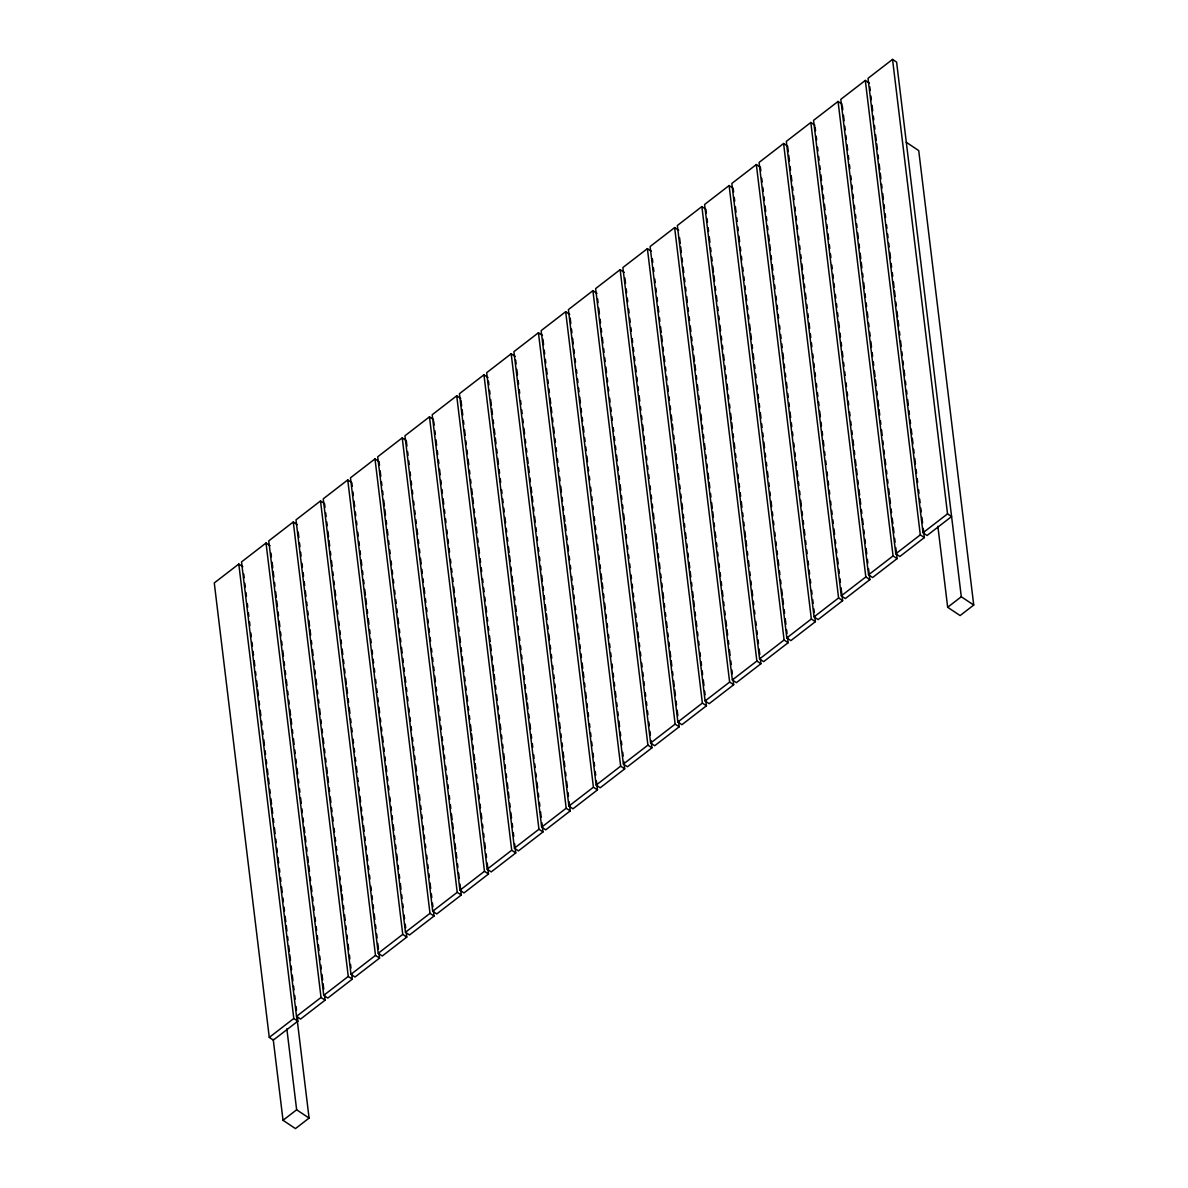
<?xml version="1.0" encoding="UTF-8"?>
<svg xmlns="http://www.w3.org/2000/svg" width="1188" height="1188" viewBox="0 0 1188 1188"><rect width="100%" height="100%" fill="white"/><g stroke="black" fill="none" stroke-linecap="round" stroke-linejoin="round"><path stroke-width="1.5" d="M242.842 566.735L238.788 564.033L214.271 582.952L269.275 1037.406L273.314 1040.109L297.832 1021.19L297.163 1015.666M270.077 545.708L266.023 543.005L241.52 561.924L296.51 1016.379L300.564 1019.081L325.081 1000.162L324.413 994.638M297.312 524.68L293.273 521.978L268.755 540.896L323.745 995.351L327.799 998.054L352.316 979.135L351.648 973.611M325.007 507.335L324.562 503.653L320.508 500.95L295.99 519.869L350.995 974.323L355.034 977.026L379.551 958.107L378.883 952.583M352.242 486.308L351.797 482.625L347.742 479.922L323.24 498.841L378.23 953.296L382.284 955.998L406.786 937.08L406.133 931.555M379.477 465.28L379.031 461.597L374.992 458.895L350.475 477.828L405.464 932.268L409.518 934.971L434.036 916.052L433.368 910.528M406.949 446.094L406.281 440.57L402.227 437.867L377.71 456.801L432.714 911.241L436.753 913.943L461.271 895.024L459.934 883.991M433.516 419.542L429.462 416.839L404.959 435.773L459.949 890.228L464.003 892.93L488.506 873.997L487.184 862.963M460.751 398.515L456.712 395.812L432.194 414.746L487.184 869.2L491.238 871.903L515.755 852.969L514.642 843.777M488.001 377.502L483.947 374.799L459.429 393.718L514.434 848.173L518.473 850.875L542.99 831.942L541.876 822.749M515.236 356.474L511.182 353.772L486.679 372.69L541.669 827.145L545.723 829.848L570.225 810.914L569.111 801.722M542.471 335.447L538.431 332.744L513.914 351.663L568.904 806.117L572.958 808.82L597.475 789.901L596.361 780.694M569.72 314.419L565.666 311.716L541.149 330.635L596.153 785.09L600.192 787.793L624.71 768.874L623.819 761.508M596.955 293.391L592.901 290.689L568.399 309.608L623.388 764.062L627.442 766.765L651.945 747.846L651.054 740.48M624.19 272.364L620.151 269.661L595.634 288.58L650.623 743.035L654.677 745.737L679.194 726.818L678.526 721.294M651.44 251.336L647.386 248.634L622.868 267.552L677.873 722.007L681.912 724.71L706.429 705.791L705.761 700.267M678.675 230.309L674.621 227.606L650.103 246.54L705.108 700.979L709.162 703.682L733.664 684.763L732.996 679.239M706.355 212.964L705.91 209.281L701.87 206.578L677.353 225.512L732.343 679.967L736.397 682.654L760.914 663.736L760.246 658.211M733.605 191.936L733.159 188.253L729.105 185.551L704.588 204.484L759.578 658.939L763.632 661.642L788.149 642.708L787.481 637.199M760.84 170.909L760.394 167.226L756.34 164.538L731.823 183.457L786.827 637.911L790.881 640.614L815.384 621.68L814.716 616.171M788.297 151.722L787.629 146.213L783.59 143.51L759.073 162.429L814.062 616.884L818.116 619.587L842.634 600.653L841.074 587.778M814.879 125.186L810.825 122.483L786.308 141.402L841.297 595.856L845.351 598.559L869.868 579.64L868.532 568.592M842.114 104.158L838.06 101.455L813.542 120.374L868.547 574.829L872.586 577.531L897.103 558.612L895.767 547.564M869.349 83.13L865.31 80.428L840.792 99.347L895.782 553.801L899.836 556.504L924.353 537.585L923.239 528.378M892.544 59.4L868.027 78.319L923.017 532.773L927.071 535.476L951.588 516.557L947.534 513.855L892.544 59.4L896.598 62.103L961.3 596.747L973.729 605.048L960.112 615.562L947.668 607.261L937.881 526.314M269.275 1037.406L293.792 1018.487L238.788 564.033M296.51 1016.379L321.027 997.46L266.023 543.005M323.745 995.351L348.262 976.432L293.273 521.978M350.995 974.323L375.497 955.404L320.508 500.95M378.23 953.296L402.747 934.377L347.742 479.922M405.464 932.268L429.982 913.349L374.992 458.895M432.714 911.241L457.217 892.322L402.227 437.867M459.949 890.228L484.466 871.294L429.462 416.839M487.184 869.2L511.701 850.266L456.712 395.812M514.434 848.173L538.936 829.239L483.947 374.799M541.669 827.145L566.186 808.226L511.182 353.772M568.904 806.117L593.421 787.199L538.431 332.744M596.153 785.09L620.656 766.171L565.666 311.716M623.388 764.062L647.906 745.143L592.901 290.689M650.623 743.035L675.14 724.116L620.151 269.661M677.873 722.007L702.375 703.088L647.386 248.634M705.108 700.979L729.625 682.061L674.621 227.606M732.343 679.967L756.86 661.033L701.87 206.578M759.578 658.939L784.095 640.005L729.105 185.551M786.827 637.911L811.345 618.978L756.34 164.538M814.062 616.884L838.58 597.95L783.59 143.51M841.297 595.856L865.814 576.937L810.825 122.483M868.547 574.829L893.064 555.91L838.06 101.455M895.782 553.801L920.299 534.882L865.31 80.428M923.017 532.773L947.534 513.855M296.837 1016.898L309.073 1118.086L295.456 1128.6L283.026 1120.299L296.644 1109.785L286.843 1028.838M947.668 607.261L961.3 596.747M906.295 142.293L918.725 150.594L973.729 605.048M920.299 534.882L924.353 537.585M893.064 555.91L897.103 558.612M865.814 576.937L869.868 579.64M838.58 597.95L842.634 600.653M811.345 618.978L815.384 621.68M784.095 640.005L788.149 642.708M756.86 661.033L760.914 663.736M729.625 682.061L733.664 684.763M702.375 703.088L706.429 705.791M675.14 724.116L679.194 726.818M647.906 745.143L651.945 747.846M620.656 766.171L624.71 768.874M593.421 787.199L597.475 789.901M566.186 808.226L570.225 810.914M538.936 829.239L542.99 831.942M511.701 850.266L515.755 852.969M484.466 871.294L488.506 873.997M457.217 892.322L461.271 895.024M429.982 913.349L434.036 916.052M402.747 934.377L406.786 937.08M375.497 955.404L379.551 958.107M348.262 976.432L352.316 979.135M321.027 997.46L325.081 1000.162M293.792 1018.487L297.832 1021.19M296.644 1109.785L309.073 1118.086M869.794 86.813L870.24 90.481M870.908 96.005L871.353 99.688M872.022 105.212L872.69 110.722M873.358 116.246L873.804 119.929M874.472 125.453L874.917 129.121M875.586 134.645L876.254 140.169M876.699 143.837L877.368 149.361M878.036 154.886L878.481 158.568M879.15 164.078L879.818 169.602M880.263 173.285L880.932 178.809M881.6 184.318L882.045 188.001M882.714 193.525L883.382 199.035M884.05 204.559L884.496 208.242M885.164 213.766L885.609 217.434M886.5 224.799L886.946 228.482M887.614 234.006L888.06 237.674M888.728 243.198L889.173 246.881M889.842 252.391L890.51 257.915M891.178 263.439L891.624 267.122M892.292 272.631L892.737 276.314M893.406 281.838L894.074 287.362M894.519 291.03L895.188 296.555M895.856 302.079L896.301 305.762M896.97 311.271L897.638 316.795M898.069 320.478L898.737 325.987M899.405 331.511L899.851 335.194M900.519 340.718L901.187 346.228M901.855 351.752L902.301 355.435M902.969 360.944L903.415 364.627M904.083 370.151L904.751 375.675M905.419 381.185L905.865 384.867M906.533 390.392L906.979 394.074M907.647 399.584L908.315 405.108M908.983 410.632L909.429 414.315M910.097 419.824L910.543 423.507M911.211 429.031L911.879 434.541M912.325 438.224L912.993 443.748M913.661 449.272L914.107 452.94M914.775 458.464L915.443 463.988M916.111 469.498L916.557 473.18M917.225 478.705L917.671 482.387M918.562 489.738L919.007 493.421M919.675 498.945L920.121 502.628M920.789 508.137L921.235 511.82M921.903 517.344L922.571 522.869M842.337 105.999L842.782 109.667M843.45 115.191L844.119 120.716M844.787 126.24L845.232 129.908M845.901 135.432L846.346 139.115M847.014 144.639L847.683 150.148M848.351 155.673L848.796 159.355M849.465 164.865L849.91 168.548M850.801 175.913L851.247 179.596M851.915 185.105L852.36 188.788M853.029 194.312L853.474 197.995M854.365 205.346L854.811 209.029M855.479 214.553L855.924 218.221M856.593 223.745L857.038 227.428M857.706 232.952L858.375 238.461M859.043 243.986L859.488 247.668M860.142 253.193L860.81 258.702M861.255 262.385L861.924 267.909M862.592 273.418L863.037 277.101M863.706 282.625L864.374 288.149M865.042 293.659L865.488 297.342M866.156 302.866L866.601 306.549M867.27 312.058L867.938 317.582M868.606 323.106L869.052 326.774M869.72 332.298L870.165 335.981M870.834 341.505L871.502 347.015M872.17 352.539L872.616 356.222M873.284 361.746L873.729 365.414M874.398 370.938L875.066 376.462M875.511 380.145L876.18 385.654M876.848 391.179L877.293 394.861M877.962 400.371L878.63 405.895M879.075 409.578L879.744 415.102M880.412 420.611L880.857 424.294M881.526 429.818L882.194 435.328M882.862 440.852L883.308 444.535M883.976 450.059L884.421 453.727M885.09 459.251L885.758 464.775M886.426 470.3L886.872 473.967M887.54 479.492L887.985 483.174M888.654 488.684L889.322 494.208M889.767 497.891L890.436 503.415M891.104 508.924L891.549 512.607M892.218 518.131L892.886 523.656M893.317 527.324L893.985 532.848M894.653 538.372L895.099 542.055M815.102 127.027L815.547 130.695M816.215 136.219L816.661 139.902M817.552 147.253L817.997 150.935M818.666 156.46L819.111 160.142M819.779 165.652L820.225 169.335M820.893 174.859L821.547 180.383M822.215 185.892L822.66 189.575M823.329 195.099L823.774 198.782M824.442 204.291L825.111 209.816M825.779 215.34L826.224 219.008M826.893 224.532L827.338 228.215M828.006 233.739L828.675 239.248M829.343 244.773L829.788 248.455M830.457 253.98L830.902 257.648M831.793 265.013L832.239 268.696M832.907 274.205L833.352 277.888M834.021 283.412L834.466 287.095M835.357 294.446L835.803 298.129M836.471 303.653L836.916 307.336M837.585 312.845L838.03 316.528M838.698 322.052L839.367 327.561M840.035 333.086L840.48 336.768M841.149 342.293L841.594 345.96M842.262 351.485L842.931 357.009M843.599 362.533L844.044 366.201M844.713 371.725L845.158 375.408M846.049 382.759L846.495 386.442M847.163 391.966L847.608 395.649M848.277 401.158L848.722 404.841M849.613 412.206L850.059 415.889M850.727 421.398L851.172 425.081M851.841 430.605L852.286 434.288M852.954 439.798L853.623 445.322M854.291 450.846L854.736 454.514M855.39 460.038L856.058 465.562M856.503 469.245L857.172 474.755M857.84 480.279L858.285 483.962M858.954 489.486L859.622 494.995M860.067 498.678L860.736 504.202M861.404 509.711L861.849 513.394M862.518 518.918L863.186 524.443M863.854 529.952L864.3 533.635M864.968 539.159L865.413 542.842M866.082 548.351L866.75 553.875M867.418 559.399L867.864 563.067M788.743 155.405L789.411 160.929M790.079 166.439L790.525 170.122M791.193 175.646L791.861 181.17M792.53 186.679L792.975 190.362M793.643 195.886L794.089 199.569M794.98 206.92L795.425 210.603M796.094 216.127L796.539 219.81M797.207 225.319L797.653 229.002M798.544 236.367L798.989 240.035M799.658 245.56L800.103 249.242M800.771 254.767L801.217 258.435M801.885 263.959L802.553 269.483M803.222 274.992L803.667 278.675M804.335 284.199L804.781 287.882M805.449 293.391L806.117 298.916M806.786 304.44L807.231 308.123M807.899 313.632L808.345 317.315M809.013 322.839L809.681 328.363M810.35 333.873L810.795 337.555M811.463 343.08L811.909 346.748M812.8 354.113L813.245 357.796M813.914 363.32L814.359 366.988M815.027 372.512L815.473 376.195M816.364 383.546L816.795 387.229M817.463 392.753L817.908 396.436M818.577 401.945L819.022 405.628M819.69 411.152L820.359 416.676M821.027 422.186L821.472 425.868M822.141 431.393L822.586 435.075M823.254 440.585L823.923 446.109M824.591 451.633L825.036 455.301M825.705 460.825L826.15 464.508M827.041 471.874L827.487 475.542M828.155 481.066L828.6 484.749M829.269 490.273L829.714 493.941M830.605 501.306L831.051 504.989M831.719 510.498L832.164 514.181M832.833 519.705L833.278 523.388M833.946 528.898L834.615 534.422M835.283 539.946L835.728 543.629M836.397 549.138L836.842 552.821M837.51 558.345L838.179 563.855M838.847 569.379L839.292 573.062M839.961 578.586L840.406 582.254M761.731 178.274L762.176 181.957M762.845 187.466L763.29 191.149M763.958 196.673L764.404 200.356M765.072 205.866L765.74 211.39M766.409 216.914L766.854 220.597M767.522 226.106L767.968 229.789M768.636 235.313L769.304 240.822M769.75 244.505L770.418 250.029M771.086 255.554L771.532 259.222M772.2 264.746L772.868 270.27M773.537 275.779L773.982 279.462M774.65 284.986L775.096 288.669M775.987 296.02L776.432 299.703M777.101 305.227L777.546 308.91M778.214 314.419L778.645 318.102M779.536 325.467L779.981 329.15M780.65 334.66L781.095 338.342M781.763 343.867L782.209 347.549M782.877 353.059L783.545 358.583M784.214 364.107L784.659 367.775M785.327 373.299L785.773 376.982M786.441 382.506L787.109 388.016M787.778 393.54L788.223 397.223M788.891 402.732L789.337 406.415M790.005 411.939L790.673 417.463M791.342 422.973L791.787 426.655M792.455 432.18L792.901 435.862M793.792 443.213L794.237 446.896M794.906 452.42L795.351 456.103M796.019 461.612L796.465 465.295M797.133 470.819L797.801 476.329M798.47 481.853L798.915 485.536M799.583 491.06L800.029 494.728M800.697 500.252L801.365 505.776M802.034 511.286L802.479 514.968M803.147 520.493L803.593 524.175M804.261 529.685L804.929 535.209M805.598 540.733L806.043 544.416M806.711 549.925L807.157 553.608M808.048 560.974L808.493 564.656M809.162 570.166L809.607 573.849M810.275 579.373L810.721 583.041M811.612 590.406L812.043 594.089M812.711 599.613L813.156 603.281M813.825 608.805L814.27 612.488M734.273 197.46L734.719 201.143M735.387 206.653L736.055 212.177M736.723 217.701L737.169 221.384M737.837 226.893L738.283 230.576M738.951 236.1L739.619 241.609M740.287 247.134L740.718 250.817M741.386 256.341L741.832 260.009M742.723 267.374L743.168 271.057M743.837 276.581L744.282 280.249M744.95 285.773L745.396 289.456M746.064 294.966L746.732 300.49M747.401 306.014L747.846 309.697M748.514 315.206L748.96 318.889M749.628 324.413L750.296 329.937M750.742 333.605L751.41 339.129M752.078 344.654L752.524 348.336M753.192 353.846L753.86 359.37M754.529 364.894L754.974 368.562M755.642 374.086L756.088 377.769M756.979 385.12L757.424 388.803M758.093 394.327L758.538 398.01M759.206 403.519L759.652 407.202M760.32 412.726L760.988 418.25M761.657 423.76L762.102 427.442M762.77 432.967L763.216 436.649M763.884 442.159L764.552 447.683M765.221 453.207L765.666 456.89M766.334 462.399L766.78 466.082M767.448 471.606L768.116 477.116M768.785 482.64L769.23 486.323M769.898 491.847L770.344 495.515M771.012 501.039L771.68 506.563M772.349 512.073L772.794 515.755M773.462 521.28L773.893 524.962M774.784 532.313L775.229 535.996M775.898 541.52L776.343 545.203M777.011 550.712L777.457 554.395M778.125 559.919L778.793 565.443M779.462 570.953L779.907 574.636M780.575 580.16L781.021 583.843M781.689 589.352L782.357 594.876M782.803 598.559L783.471 604.068M784.139 609.593L784.585 613.275M785.253 618.8L785.921 624.309M786.59 629.833L787.035 633.516M707.023 218.488L707.469 222.171M708.137 227.68L708.583 231.363M709.251 236.887L709.919 242.397M710.587 247.921L711.033 251.604M711.701 257.128L712.147 260.796M712.815 266.32L713.483 271.844M713.929 275.527L714.597 281.036M715.265 286.56L715.711 290.243M716.379 295.767L717.047 301.277M717.715 306.801L718.161 310.484M718.829 315.993L719.275 319.676M719.943 325.2L720.611 330.724M721.279 336.234L721.725 339.917M722.393 345.441L722.839 349.124M723.507 354.633L724.175 360.157M724.843 365.681L725.289 369.349M725.957 374.873L726.403 378.556M727.071 384.08L727.739 389.59M728.407 395.114L728.853 398.797M729.521 404.321L729.967 407.989M730.635 413.513L731.303 419.037M731.749 422.705L732.417 428.229M733.085 433.754L733.531 437.436M734.199 442.946L734.867 448.47M735.535 453.994L735.966 457.677M736.634 463.186L737.08 466.869M737.971 474.235L738.416 477.903M739.085 483.427L739.53 487.11M740.198 492.634L740.644 496.302M741.312 501.826L741.98 507.35M742.649 512.874L743.094 516.542M743.762 522.067L744.208 525.749M744.876 531.259L745.544 536.783M745.99 540.466L746.658 545.99M747.326 551.499L747.772 555.182M748.44 560.706L749.108 566.231M749.777 571.74L750.222 575.423M750.89 580.947L751.336 584.63M752.004 590.139L752.672 595.663M753.341 601.187L753.786 604.855M754.454 610.38L754.9 614.062M755.791 621.428L756.236 625.096M756.904 630.62L757.35 634.303M758.018 639.812L758.464 643.495M759.132 649.019L759.8 654.543M679.566 237.674L680.234 243.184M680.679 246.866L681.348 252.391M682.016 257.915L682.461 261.583M683.13 267.107L683.798 272.631M684.466 278.155L684.912 281.823M685.58 287.348L686.025 291.03M686.694 296.555L687.362 302.064M688.03 307.588L688.476 311.271M689.144 316.78L689.589 320.463M690.258 325.987L690.926 331.511M691.594 337.021L692.04 340.704M692.708 346.228L693.153 349.911M693.822 355.42L694.49 360.944M694.935 364.627L695.604 370.136M696.272 375.66L696.717 379.343M697.386 384.867L698.039 390.377M698.707 395.901L699.153 399.584M699.821 405.108L700.267 408.776M700.935 414.3L701.603 419.824M702.271 425.334L702.717 429.017M703.385 434.541L703.831 438.224M704.499 443.733L705.167 449.257M705.835 454.781L706.281 458.464M706.949 463.973L707.395 467.656M708.063 473.18L708.731 478.69M709.177 482.373L709.845 487.897M710.513 493.421L710.959 497.089M711.627 502.613L712.295 508.137M712.741 511.82L713.409 517.329M714.077 522.854L714.523 526.536M715.191 532.061L715.859 537.57M716.527 543.094L716.973 546.777M717.641 552.286L718.087 555.969M718.978 563.335L719.423 567.018M720.091 572.527L720.537 576.21M721.205 581.734L721.651 585.417M722.319 590.926L722.987 596.45M723.655 601.974L724.101 605.642M724.769 611.167L725.215 614.849M725.883 620.374L726.551 625.883M726.997 629.566L727.665 635.09M728.333 640.614L728.779 644.282M729.447 649.806L730.115 655.331M730.783 660.84L731.214 664.523M731.882 670.047L732.328 673.73M652.331 258.702L652.776 262.37M653.445 267.894L653.89 271.577M654.781 278.942L655.227 282.61M655.895 288.135L656.34 291.817M657.009 297.342L657.454 301.01M658.122 306.534L658.791 312.058M659.444 317.567L659.889 321.25M660.558 326.774L661.226 332.298M661.671 335.966L662.34 341.491M663.008 347.015L663.453 350.698M664.122 356.207L664.79 361.731M665.458 367.255L665.904 370.923M666.572 376.448L667.017 380.13M667.686 385.654L668.354 391.164M669.022 396.688L669.468 400.371M670.136 405.895L670.581 409.563M671.25 415.087L671.918 420.611M672.363 424.294L673.032 429.804M673.7 435.328L674.145 439.011M674.814 444.52L675.482 450.044M675.927 453.727L676.596 459.251M677.264 464.76L677.709 468.443M678.378 473.967L679.046 479.477M679.714 485.001L680.16 488.684M680.828 494.208L681.273 497.876M681.942 503.4L682.61 508.924M683.278 514.449L683.724 518.116M684.392 523.641L684.837 527.324M685.506 532.848L686.174 538.357M686.842 543.881L687.288 547.564M687.956 553.073L688.401 556.756M689.07 562.28L689.738 567.805M690.183 571.473L690.852 576.997M691.52 582.521L691.965 586.204M692.634 591.713L693.287 597.237M693.733 600.92L694.401 606.429M695.069 611.954L695.515 615.636M696.183 621.161L696.851 626.67M697.519 632.194L697.965 635.877M698.633 641.401L699.079 645.069M699.97 652.435L700.415 656.118M701.083 661.627L701.529 665.31M702.197 670.834L702.643 674.517M703.311 680.026L703.979 685.55M704.647 691.074L705.093 694.757M624.858 277.888L625.527 283.397M626.195 288.922L626.64 292.604M627.309 298.129L627.754 301.797M628.645 309.162L629.091 312.845M629.759 318.354L630.204 322.037M630.873 327.561L631.318 331.244M632.209 338.595L632.655 342.278M633.323 347.802L633.768 351.485M634.437 356.994L634.882 360.677M635.55 366.201L636.219 371.725M636.887 377.235L637.332 380.917M638.001 386.442L638.446 390.11M639.114 395.634L639.783 401.158M640.451 406.682L640.896 410.35M641.565 415.874L642.01 419.557M642.678 425.081L643.347 430.591M644.015 436.115L644.46 439.798M645.129 445.307L645.574 448.99M646.465 456.355L646.911 460.038M647.579 465.548L648.024 469.23M648.693 474.755L649.138 478.437M650.029 485.788L650.475 489.471M651.143 494.995L651.588 498.663M652.257 504.187L652.702 507.87M653.37 513.394L654.039 518.904M654.692 524.428L655.137 528.111M655.806 533.635L656.474 539.144M656.919 542.827L657.588 548.351M658.256 553.86L658.701 557.543M659.37 563.067L660.038 568.592M660.706 574.101L661.152 577.784M661.82 583.308L662.265 586.991M662.934 592.5L663.602 598.024M664.27 603.549L664.716 607.216M665.384 612.741L665.829 616.424M666.498 621.948L667.166 627.457M667.834 632.981L668.28 636.664M668.948 642.188L669.393 645.856M670.062 651.38L670.73 656.905M671.175 660.587L671.844 666.097M672.512 671.621L672.957 675.304M673.626 680.813L674.294 686.337M674.739 690.02L675.408 695.544M676.076 701.054L676.521 704.736M677.19 710.261L677.858 715.77M597.623 298.916L598.069 302.584M598.737 308.108L599.405 313.632M600.074 319.141L600.519 322.824M601.187 328.348L601.633 332.031M602.301 337.541L602.969 343.065M603.638 348.589L604.083 352.272M604.751 357.781L605.197 361.464M605.865 366.988L606.533 372.512M607.202 378.022L607.647 381.704M608.315 387.229L608.761 390.911M609.652 398.262L610.097 401.945M610.766 407.469L611.211 411.137M611.879 416.661L612.325 420.344M613.216 427.695L613.661 431.378M614.33 436.902L614.775 440.585M615.443 446.094L615.889 449.777M616.542 455.301L617.211 460.825M617.879 466.335L618.324 470.017M618.993 475.542L619.438 479.224M620.106 484.734L620.775 490.258M621.443 495.782L621.888 499.465M622.557 504.974L623.002 508.657M623.67 514.181L624.339 519.691M625.007 525.215L625.452 528.898M626.121 534.422L626.566 538.09M627.457 545.455L627.903 549.138M628.571 554.648L629.016 558.33M629.685 563.855L630.13 567.537M631.021 574.888L631.467 578.571M632.135 584.095L632.58 587.778M633.249 593.287L633.694 596.97M634.362 602.494L635.031 608.018M635.699 613.528L636.144 617.211M636.813 622.735L637.258 626.403M637.926 631.927L638.595 637.451M639.263 642.975L639.708 646.643M640.377 652.167L640.822 655.85M641.713 663.201L642.159 666.884M642.827 672.408L643.272 676.091M643.941 681.6L644.386 685.283M645.277 692.649L645.723 696.331M646.391 701.841L646.836 705.524M647.505 711.048L647.95 714.731M648.841 722.081L649.287 725.764M649.94 731.288L650.385 734.956M570.166 318.102L570.834 323.611M571.502 329.135L571.948 332.818M572.616 338.328L573.284 343.852M573.952 349.376L574.398 353.059M575.066 358.568L575.512 362.251M576.403 369.617L576.848 373.299M577.516 378.809L577.962 382.491M578.615 388.016L579.061 391.698M579.729 397.208L580.397 402.732M581.066 408.256L581.511 411.924M582.179 417.448L582.625 421.131M583.293 426.655L583.961 432.165M584.63 437.689L585.075 441.372M585.743 446.881L586.189 450.564M586.857 456.088L587.525 461.612M588.194 467.122L588.639 470.804M589.307 476.329L589.753 480.011M590.644 487.362L591.089 491.045M591.758 496.569L592.203 500.252M592.871 505.761L593.317 509.444M594.208 516.81L594.653 520.478M595.322 526.002L595.767 529.685M596.435 535.209L596.881 538.877M597.549 544.401L598.217 549.925M598.886 555.435L599.331 559.117M599.999 564.642L600.445 568.324M601.113 573.834L601.781 579.358M602.227 583.041L602.895 588.565M603.563 594.074L604.009 597.757M604.677 603.281L605.345 608.805M606.014 614.315L606.459 617.998M607.127 623.522L607.573 627.205M608.464 634.555L608.909 638.238M609.578 643.762L610.023 647.43M610.691 652.955L611.137 656.637M612.013 663.988L612.459 667.671M613.127 673.195L613.572 676.878M614.241 682.387L614.686 686.07M615.354 691.594L616.023 697.118M616.691 702.628L617.136 706.311M617.805 711.835L618.25 715.518M618.918 721.027L619.587 726.551M620.255 732.075L620.7 735.758M621.369 741.267L621.814 744.95M622.705 752.316L623.151 755.984M542.916 339.129L543.584 344.639M544.253 350.163L544.698 353.846M545.366 359.355L545.812 363.038M546.48 368.562L547.148 374.086M547.817 379.596L548.262 383.279M548.93 388.803L549.376 392.486M550.044 397.995L550.712 403.519M551.158 407.202L551.826 412.711M552.494 418.235L552.94 421.918M553.608 427.442L554.276 432.952M554.945 438.476L555.39 442.159M556.058 447.683L556.504 451.351M557.395 458.716L557.84 462.399M558.509 467.909L558.954 471.591M559.622 477.116L560.068 480.798M560.736 486.308L561.404 491.832M562.072 497.356L562.518 501.039M563.186 506.548L563.632 510.231M564.3 515.755L564.968 521.265M565.414 524.947L566.082 530.472M566.75 535.996L567.196 539.664M567.864 545.188L568.532 550.712M569.201 556.236L569.646 559.904M570.314 565.429L570.76 569.111M571.651 576.462L572.096 580.145M572.764 585.669L573.21 589.352M573.863 594.861L574.309 598.544M575.2 605.91L575.645 609.593M576.314 615.102L576.759 618.785M577.427 624.309L577.873 627.992M578.541 633.501L579.209 639.025M579.878 644.549L580.323 648.217M580.991 653.742L581.437 657.424M582.105 662.949L582.773 668.458M583.219 672.141L583.887 677.665M584.555 683.174L585.001 686.857M585.669 692.381L586.337 697.905M587.006 703.415L587.451 707.098M588.119 712.622L588.565 716.305M589.456 723.655L589.901 727.338M590.57 732.862L591.015 736.545M591.683 742.055L592.129 745.737M593.02 753.103L593.465 756.771M594.134 762.295L594.579 765.978M595.247 771.502L595.693 775.17M515.681 360.142L516.127 363.825M516.795 369.349L517.463 374.873M518.131 380.383L518.577 384.066M519.245 389.59L519.691 393.273M520.582 400.623L521.027 404.306M521.695 409.83L522.141 413.498M522.809 419.022L523.255 422.705M523.923 428.229L524.591 433.739M525.259 439.263L525.705 442.946M526.373 448.47L526.819 452.138M527.487 457.662L528.155 463.186M528.601 466.869L529.269 472.379M529.937 477.903L530.383 481.586M531.051 487.095L531.719 492.619M532.165 496.302L532.833 501.826M533.501 507.335L533.947 511.018M534.615 516.542L535.283 522.052M535.937 527.576L536.382 531.259M537.05 536.783L537.496 540.451M538.387 547.817L538.832 551.499M539.501 557.024L539.946 560.691M540.614 566.216L541.06 569.898M541.728 575.423L542.396 580.932M543.065 586.456L543.51 590.139M544.178 595.648L544.624 599.331M545.292 604.855L545.96 610.38M546.406 614.048L547.074 619.572M547.742 625.096L548.188 628.779M548.856 634.288L549.524 639.812M550.192 645.336L550.638 649.004M551.306 654.529L551.752 658.211M552.643 665.577L553.088 669.245M553.756 674.769L554.202 678.452M554.87 683.976L555.316 687.644M556.207 695.01L556.652 698.692M557.321 704.202L557.766 707.885M558.434 713.409L558.88 717.092M559.548 722.601L560.216 728.125M560.885 733.649L561.33 737.332M561.998 742.842L562.444 746.524M563.112 752.049L563.78 757.558M564.226 761.241L564.894 766.765M565.562 772.289L566.008 775.957M566.676 781.481L567.344 787.005M568.013 792.53L568.458 796.198M488.446 381.17L488.892 384.853M489.56 390.377L490.005 394.06M490.674 399.569L491.342 405.093M491.787 408.776L492.456 414.285M493.124 419.81L493.569 423.492M494.238 429.017L494.906 434.526M495.351 438.209L496.02 443.733M496.688 449.257L497.133 452.925M497.787 458.449L498.455 463.973M499.123 469.483L499.569 473.166M500.237 478.69L500.683 482.373M501.574 489.723L502.019 493.406M502.687 498.93L503.133 502.613M503.801 508.122L504.247 511.805M504.915 517.329L505.583 522.839M506.251 528.363L506.697 532.046M507.365 537.57L507.811 541.238M508.479 546.762L509.147 552.286M509.593 555.969L510.261 561.479M510.929 567.003L511.375 570.686M512.043 576.21L512.711 581.719M513.157 585.402L513.825 590.926M514.493 596.435L514.939 600.118M515.607 605.642L516.275 611.167M516.943 616.676L517.389 620.359M518.057 625.883L518.503 629.566M519.394 636.917L519.839 640.599M520.507 646.124L520.953 649.791M521.621 655.316L522.067 658.998M522.735 664.523L523.403 670.032M524.071 675.556L524.517 679.239M525.185 684.763L525.631 688.431M526.299 693.955L526.967 699.48M527.413 703.162L528.081 708.672M528.749 714.196L529.195 717.879M529.863 723.388L530.531 728.912M531.185 734.436L531.63 738.119M532.298 743.629L532.744 747.311M533.635 754.677L534.08 758.345M534.749 763.869L535.194 767.552M535.862 773.076L536.308 776.744M536.976 782.268L537.644 787.793M538.312 793.317L538.758 796.985M539.426 802.509L539.872 806.192M540.54 811.716L541.208 817.225M460.974 400.356L461.642 405.88M462.087 409.563L462.756 415.087M463.424 420.597L463.869 424.279M464.538 429.804L465.206 435.313M465.874 440.837L466.32 444.52M466.988 450.044L467.433 453.712M468.102 459.236L468.77 464.76M469.438 470.27L469.884 473.953M470.552 479.477L470.997 483.16M471.666 488.669L472.334 494.193M472.779 497.876L473.448 503.4M474.116 508.91L474.561 512.592M475.23 518.116L475.898 523.641M476.343 527.309L477.012 532.833M477.68 538.357L478.125 542.04M478.794 547.549L479.462 553.073M480.13 558.598L480.576 562.266M481.244 567.79L481.689 571.473M482.58 578.823L483.026 582.506M483.694 588.03L484.14 591.713M484.808 597.222L485.253 600.905M485.922 606.429L486.59 611.954M487.258 617.463L487.704 621.146M488.372 626.67L488.817 630.353M489.486 635.862L490.154 641.386M490.599 645.069L491.268 650.593M491.936 656.103L492.381 659.786M493.035 665.31L493.703 670.819M494.149 674.502L494.817 680.026M495.485 685.55L495.931 689.218M496.599 694.742L497.267 700.267M497.935 705.776L498.381 709.459M499.049 714.983L499.495 718.666M500.163 724.175L500.831 729.699M501.499 735.224L501.945 738.906M502.613 744.416L503.059 748.098M503.727 753.623L504.395 759.132M505.063 764.656L505.509 768.339M506.177 773.863L506.623 777.531M507.291 783.055L507.959 788.58M508.405 792.262L509.073 797.772M509.741 803.296L510.187 806.979M510.855 812.503L511.523 818.012M512.191 823.536L512.637 827.219M513.305 832.729L513.751 836.411M433.739 421.384L434.184 425.066M434.853 430.591L435.298 434.273M435.966 439.783L436.635 445.307M437.303 450.831L437.748 454.499M438.417 460.023L438.862 463.706M439.53 469.23L440.199 474.74M440.867 480.264L441.312 483.947M441.981 489.456L442.426 493.139M443.094 498.663L443.763 504.187M444.431 509.697L444.876 513.379M445.545 518.904L445.99 522.586M446.881 529.937L447.327 533.62M447.995 539.144L448.44 542.827M449.109 548.336L449.554 552.019M450.445 559.385L450.891 563.053M451.559 568.577L452.004 572.26M452.673 577.784L453.118 581.452M453.786 586.976L454.44 592.5M455.108 598.01L455.553 601.692M456.222 607.216L456.89 612.741M457.335 616.409L458.004 621.933M458.672 627.457L459.117 631.14M459.786 636.649L460.454 642.173M461.122 647.698L461.568 651.38M462.236 656.89L462.681 660.573M463.35 666.097L464.018 671.606M464.686 677.13L465.132 680.813M465.8 686.337L466.245 690.005M466.914 695.529L467.582 701.054M468.25 706.563L468.696 710.246M469.364 715.77L469.809 719.453M470.478 724.962L471.146 730.486M471.591 734.169L472.26 739.693M472.928 745.203L473.373 748.886M474.042 754.41L474.71 759.934M475.155 763.602L475.824 769.126M476.492 774.65L476.937 778.333M477.606 783.842L478.274 789.367M478.942 794.891L479.388 798.559M480.056 804.083L480.501 807.766M481.17 813.29L481.838 818.799M482.506 824.324L482.952 828.006M483.62 833.516L484.065 837.198M484.734 842.723L485.402 848.247M486.07 853.756L486.516 857.439M407.618 451.618L408.063 455.286M408.731 460.81L409.177 464.493M410.068 471.859L410.513 475.527M411.182 481.051L411.627 484.734M412.295 490.258L412.741 493.926M413.632 501.291L414.077 504.974M414.746 510.484L415.191 514.166M415.859 519.691L416.29 523.373M416.958 528.883L417.627 534.407M418.295 539.931L418.74 543.614M419.409 549.123L419.854 552.806M420.522 558.33L421.191 563.84M421.859 569.364L422.304 573.047M422.973 578.571L423.418 582.239M424.086 587.763L424.755 593.287M425.423 598.797L425.868 602.479M426.537 608.004L426.982 611.686M427.873 619.037L428.319 622.72M428.987 628.244L429.432 631.927M430.101 637.436L430.546 641.119M431.437 648.485L431.883 652.167M432.551 657.677L432.996 661.36M433.665 666.884L434.11 670.567M434.778 676.076L435.447 681.6M436.115 687.124L436.56 690.792M437.229 696.317L437.674 699.999M438.342 705.524L439.011 711.033M439.679 716.557L440.124 720.24M440.793 725.749L441.238 729.432M442.129 736.798L442.575 740.48M443.243 745.99L443.688 749.673M444.357 755.197L444.802 758.88M445.693 766.23L446.139 769.913M446.807 775.437L447.252 779.12M447.921 784.629L448.366 788.312M449.257 795.678L449.688 799.346M450.356 804.87L450.801 808.553M451.47 814.077L452.138 819.586M452.583 823.269L453.252 828.793M453.92 834.303L454.365 837.986M455.034 843.51L455.702 849.034M456.147 852.702L456.816 858.226M457.484 863.75L457.929 867.433M458.598 872.942L459.266 878.467M380.145 470.804L380.813 476.314M381.482 481.838L381.927 485.521M382.595 491.045L383.041 494.713M383.709 500.237L384.377 505.761M384.823 509.444L385.491 514.953M386.159 520.478L386.605 524.16M387.273 529.67L387.941 535.194M388.61 540.718L389.055 544.401M389.723 549.91L390.169 553.593M391.06 560.959L391.505 564.627M392.174 570.151L392.619 573.834M393.287 579.358L393.733 583.026M394.624 590.391L395.069 594.074M395.738 599.598L396.183 603.266M396.851 608.791L397.297 612.473M397.965 617.998L398.633 623.507M399.302 629.031L399.747 632.714M400.415 638.223L400.861 641.906M401.529 647.43L402.197 652.955M402.866 658.464L403.311 662.147M403.979 667.671L404.425 671.354M405.093 676.863L405.761 682.387M406.43 687.911L406.875 691.579M407.543 697.104L407.989 700.786M408.88 708.152L409.325 711.82M409.994 717.344L410.439 721.027M411.107 726.551L411.538 730.219M412.429 737.585L412.875 741.267M413.543 746.777L413.988 750.46M414.657 755.984L415.102 759.667M415.77 765.176L416.439 770.7M417.107 776.224L417.552 779.907M418.221 785.417L418.666 789.099M419.334 794.624L420.003 800.133M420.671 805.657L421.116 809.34M421.785 814.864L422.23 818.532M423.121 825.898L423.567 829.58M424.235 835.105L424.68 838.773M425.349 844.297L425.794 847.98M426.685 855.33L427.131 859.013M427.799 864.537L428.244 868.22M428.913 873.729L429.358 877.412M430.026 882.936L430.695 888.461M431.363 893.97L431.808 897.653M432.477 903.177L432.922 906.86M352.91 491.832L353.356 495.5M354.024 501.024L354.692 506.548M355.361 512.058L355.806 515.74M356.474 521.265L356.92 524.947M357.811 532.298L358.256 535.981M358.925 541.505L359.37 545.188M360.038 550.697L360.484 554.38M361.152 559.904L361.82 565.414M362.488 570.938L362.934 574.621M363.602 580.145L364.048 583.813M364.716 589.337L365.384 594.861M365.83 598.544L366.498 604.053M367.166 609.578L367.612 613.26M368.28 618.785L368.948 624.294M369.617 629.818L370.062 633.501M370.73 639.01L371.176 642.693M372.067 650.059L372.512 653.742M373.181 659.251L373.611 662.934M374.279 668.458L374.725 672.141M375.616 679.491L376.061 683.174M376.73 688.698L377.175 692.366M377.843 697.891L378.289 701.573M378.957 707.098L379.625 712.607M380.294 718.131L380.739 721.814M381.407 727.338L381.853 731.006M382.521 736.53L383.189 742.055M383.858 747.564L384.303 751.247M384.971 756.771L385.417 760.454M386.085 765.963L386.753 771.487M387.422 777.011L387.867 780.694M388.535 786.204L388.981 789.886M389.872 797.252L390.317 800.92M390.986 806.444L391.431 810.127M392.099 815.651L392.545 819.319M393.213 824.843L393.881 830.367M394.55 835.892L394.995 839.56M395.663 845.084L396.109 848.767M396.777 854.291L397.445 859.8M398.114 865.324L398.559 869.007M399.227 874.517L399.673 878.199M400.341 883.724L401.009 889.248M401.678 894.757L402.123 898.44M402.791 903.964L403.237 907.647M404.128 914.998L404.573 918.68M405.242 924.205L405.687 927.873M325.675 512.845L326.121 516.528M326.789 522.052L327.235 525.735M327.903 531.244L328.571 536.768M329.017 540.451L329.685 545.975M330.353 551.484L330.799 555.167M331.467 560.691L332.135 566.216M332.803 571.725L333.249 575.408M333.917 580.932L334.363 584.6M335.031 590.124L335.684 595.648M336.353 601.173L336.798 604.841M337.466 610.365L337.912 614.048M338.803 621.398L339.248 625.081M339.917 630.605L340.362 634.288M341.03 639.797L341.476 643.48M342.144 649.004L342.812 654.529M343.481 660.038L343.926 663.721M344.594 669.245L345.04 672.928M345.708 678.437L346.376 683.961M346.822 687.644L347.49 693.153M348.158 698.678L348.604 702.36M349.272 707.885L349.94 713.394M350.608 718.918L351.054 722.601M351.722 728.125L352.168 731.793M353.059 739.159L353.504 742.842M354.173 748.351L354.618 752.034M355.286 757.558L355.732 761.241M356.4 766.75L357.068 772.274M357.737 777.798L358.182 781.481M358.85 786.991L359.296 790.673M359.964 796.198L360.632 801.707M361.301 807.231L361.746 810.914M362.414 816.438L362.86 820.106M363.528 825.63L364.196 831.155M364.865 836.679L365.31 840.347M365.978 845.871L366.424 849.554M367.092 855.078L367.76 860.587M368.429 866.111L368.859 869.794M369.527 875.304L369.973 878.986M370.864 886.352L371.309 890.035M371.978 895.544L372.423 899.227M373.091 904.751L373.537 908.434M374.205 913.943L374.873 919.467M375.542 924.992L375.987 928.66M376.655 934.184L377.101 937.867M377.769 943.391L378.437 948.9M298.203 532.031L298.871 537.555M299.539 543.079L299.985 546.762M300.653 552.271L301.099 555.954M301.99 563.32L302.435 567.003M303.103 572.512L303.549 576.195M304.217 581.719L304.663 585.402M305.331 590.911L305.999 596.435M306.667 601.96L307.113 605.628M307.781 611.152L308.227 614.835M308.895 620.359L309.563 625.868M310.009 629.551L310.677 635.075M311.345 640.584L311.791 644.267M312.459 649.791L313.127 655.316M313.795 660.825L314.241 664.508M314.909 670.032L315.355 673.715M316.023 679.224L316.691 684.748M317.359 690.273L317.805 693.955M318.473 699.465L318.919 703.148M319.587 708.672L320.255 714.181M320.923 719.705L321.369 723.388M322.037 728.912L322.483 732.58M323.151 738.104L323.819 743.629M324.487 749.138L324.933 752.821M325.601 758.345L326.047 762.028M326.715 767.537L327.383 773.061M327.829 776.744L328.497 782.268M329.165 787.778L329.611 791.46M330.279 796.985L330.932 802.509M331.601 808.018L332.046 811.701M332.714 817.225L333.16 820.893M334.051 828.259L334.496 831.942M335.165 837.466L335.61 841.134M336.278 846.658L336.724 850.341M337.392 855.865L338.06 861.374M338.728 866.898L339.174 870.581M339.842 876.091L340.288 879.773M340.956 885.298L341.624 890.822M342.07 894.49L342.738 900.014M343.406 905.538L343.852 909.221M344.52 914.73L345.188 920.255M345.857 925.779L346.302 929.447M346.97 934.971L347.416 938.654M348.084 944.178L348.752 949.687M349.421 955.211L349.866 958.894M350.534 964.418L350.98 968.086M270.968 553.059L271.413 556.741M272.082 562.266L272.75 567.79M273.195 571.458L273.864 576.982M274.532 582.506L274.977 586.189M275.646 591.698L276.314 597.222M276.759 600.905L277.428 606.415M278.096 611.939L278.541 615.622M279.21 621.146L279.878 626.655M280.546 632.179L280.992 635.862M281.66 641.371L282.105 645.054M282.774 650.579L283.442 656.103M284.11 661.612L284.556 665.295M285.224 670.819L285.669 674.502M286.338 680.011L287.006 685.535M287.674 691.06L288.12 694.742M288.788 700.252L289.233 703.935M289.902 709.459L290.57 714.968M291.015 718.651L291.684 724.175M292.337 729.699L292.783 733.367M293.451 738.891L294.119 744.416M294.787 749.925L295.233 753.608M295.901 759.132L296.347 762.815M297.015 768.324L297.683 773.848M298.351 779.373L298.797 783.055M299.465 788.565L299.911 792.248M300.579 797.772L301.247 803.296M301.915 808.805L302.361 812.488M303.029 818.012L303.475 821.695M304.143 827.204L304.811 832.729M305.257 836.411L305.925 841.921M306.593 847.445L307.039 851.128M307.707 856.652L308.375 862.161M308.821 865.844L309.489 871.368M310.157 876.878L310.603 880.56M311.271 886.085L311.939 891.609M312.607 897.118L313.053 900.801M313.721 906.325L314.167 910.008M315.058 917.359L315.503 921.042M316.171 926.566L316.617 930.249M317.285 935.758L317.731 939.441M318.399 944.965L319.067 950.474M319.735 955.998L320.181 959.681M320.849 965.205L321.295 968.873M321.963 974.398L322.631 979.922M323.077 983.605L323.745 989.114M243.733 574.086L244.179 577.769M244.847 583.293L245.292 586.976M245.961 592.485L246.406 596.168M247.297 603.534L247.743 607.202M248.411 612.726L248.856 616.409M249.525 621.933L249.97 625.601M250.861 632.966L251.307 636.649M251.975 642.173L252.42 645.841M253.089 651.366L253.534 655.048M254.187 660.558L254.856 666.082M255.524 671.606L255.969 675.289M256.638 680.798L257.306 686.322M257.751 690.005L258.42 695.529M259.088 701.039L259.533 704.722M260.202 710.246L260.87 715.755M261.538 721.279L261.984 724.962M262.652 730.486L263.097 734.154M263.766 739.679L264.434 745.203M265.102 750.727L265.548 754.395M266.216 759.919L266.661 763.602M267.33 769.111L267.998 774.635M268.443 778.318L269.112 783.842M269.78 789.352L270.225 793.035M270.894 798.559L271.562 804.083M272.007 807.751L272.676 813.275M273.344 818.799L273.789 822.482M274.458 827.991L275.126 833.516M275.794 839.04L276.24 842.708M276.908 848.232L277.353 851.915M278.022 857.439L278.69 862.948M279.358 868.473L279.804 872.155M280.472 877.665L280.917 881.348M281.586 886.872L282.254 892.396M282.922 897.905L283.368 901.588M284.036 907.112L284.481 910.795M285.15 916.304L285.818 921.829M286.263 925.511L286.932 931.036M287.585 936.545L288.031 940.228M288.699 945.752L289.367 951.261M289.813 954.944L290.481 960.468M291.149 965.993L291.595 969.66M292.263 975.185L292.931 980.709M293.599 986.218L294.045 989.901M294.713 995.425L295.159 999.108M296.05 1006.459L296.495 1010.142M273.225 1039.351L283.026 1120.299"/></g></svg>
